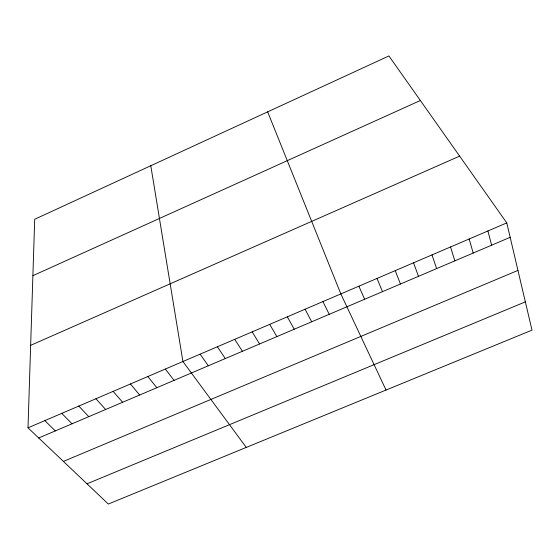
<?xml version="1.0" encoding="UTF-8"?>
<svg xmlns="http://www.w3.org/2000/svg" width="560" height="560" viewBox="0 0 560 560"><rect width="100%" height="100%" fill="white"/><g stroke="black" fill="none" stroke-linecap="round" stroke-linejoin="round"><path stroke-width="0.84" d="M28 427.819L34.706 219.254L388.913 55.958L506.772 222.894L532 330.127L108.332 504.042L28 427.819L506.772 222.894M32.893 275.681L420.364 100.506M30.653 345.345L459.634 156.128M38.71 437.983L510.167 237.307M63.413 461.419L517.951 270.403M87.017 483.819L525.35 301.868M44.842 420.609L55.314 430.913M61.775 413.364L72.009 423.808M78.799 406.077L88.788 416.668M95.914 398.748L105.658 409.486M113.127 391.384L122.619 402.262M130.431 383.971L139.678 395.01M147.833 376.523L156.821 387.709M165.333 369.04L174.062 380.373M246.267 447.419L182.924 361.508L150.787 165.739M200.095 354.158L208.306 365.792M217.357 346.773L225.309 358.554M234.71 339.339L242.403 351.281M252.161 331.87L259.588 343.966M269.703 324.366L276.864 336.609M287.343 316.813L294.231 329.217M305.081 309.225L311.689 321.783M322.91 301.588L329.252 314.314M386.036 390.047L340.844 293.916L267.659 111.86M358.876 286.195L364.644 299.243M377.006 278.439L382.494 291.648M395.234 270.634L400.435 284.011M413.567 262.787L418.474 276.332M431.998 254.898L436.611 268.618M450.534 246.96L454.846 260.855M469.175 238.987L473.186 253.043M487.921 230.958L491.624 245.196"/></g></svg>
